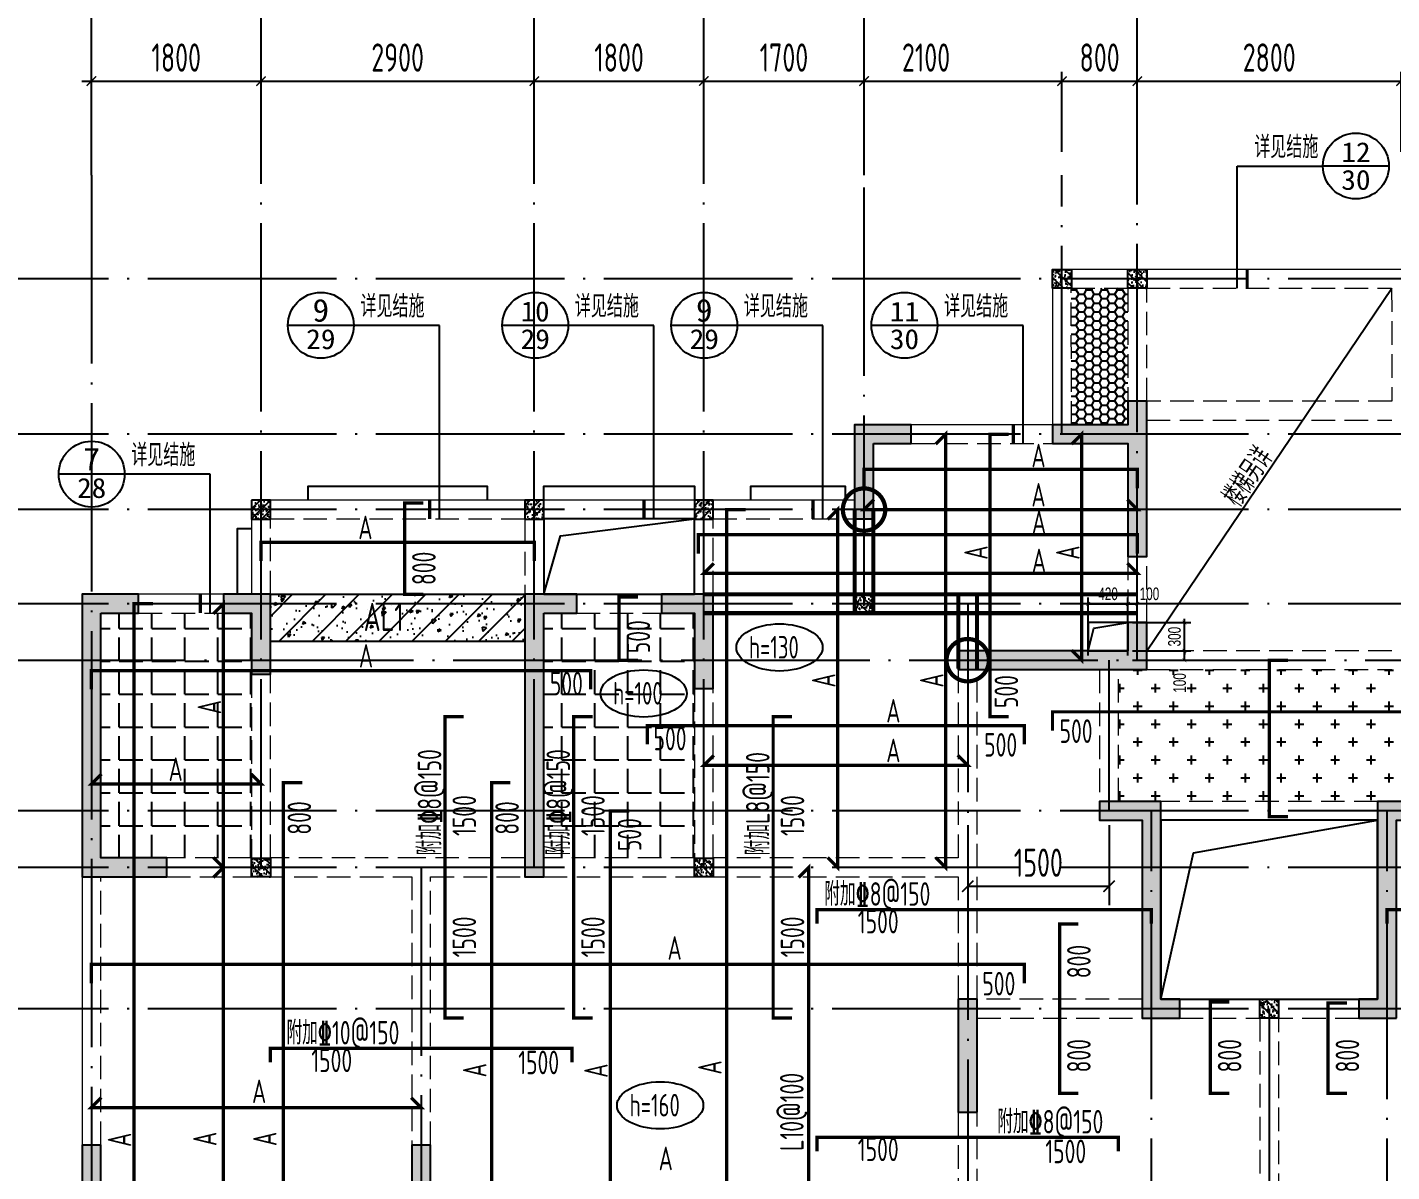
# Model space of a CAD drawing. Extents: x -461650 to 361314, y 245336 to 769729.
# Drawn here: x -11996 to 2484, y 505925 to 518078 of the extents above; entities that cross this region are included whole.
import ezdxf
from ezdxf.enums import TextEntityAlignment as Align

# ---------------------------------------------------------------- set-up
doc = ezdxf.new("R2010")
doc.units = 0
doc.header["$LTSCALE"] = 1000
doc.linetypes.add('DASH', pattern=[0.35, 0.25, -0.1])
doc.linetypes.add('DOTE', pattern=[2.42, 2, -0.2, 0.02, -0.2])
doc.layers.get('0').update_dxf_attribs({"linetype": 'CONTINUOUS'})
doc.layers.get('DEFPOINTS').update_dxf_attribs({"linetype": 'CONTINUOUS'})
doc.layers.add('+公共字体', color=7, linetype='CONTINUOUS', lineweight=20)
for name, color, linetype in [('A-AXIS', 1, 'CONTINUOUS'), ('A-DOTE', 10, 'DOTE'), ('BEAM', 4, 'DASH'), ('DIM_IDEN', 67, 'CONTINUOUS'), ('PUB_TEXT', 2, 'CONTINUOUS'), ('ROOF', 183, 'CONTINUOUS'), ('S-B板填充', 251, 'CONTINUOUS'), ('S-B板标注', 3, 'CONTINUOUS'), ('S-B板配筋', 6, 'CONTINUOUS'), ('S-B板配筋号', 7, 'CONTINUOUS'), ('S-C承台编号', 6, 'CONTINUOUS'), ('S-D洞口', 4, 'CONTINUOUS'), ('S-D洞口标注', 3, 'CONTINUOUS'), ('S-L主梁线', 4, 'DASH'), ('S-Q墙填充', 252, 'CONTINUOUS'), ('S-Q墙实线', 6, 'CONTINUOUS'), ('S-Q墙标注', 3, 'CONTINUOUS'), ('S-Y一般标注', 3, 'CONTINUOUS'), ('S-板正筋', 2, 'CONTINUOUS'), ('S-构造柱', 212, 'CONTINUOUS'), ('TEXT', 2, 'CONTINUOUS'), ('水平筋标注', 7, 'CONTINUOUS'), ('看线', 251, 'CONTINUOUS')]:
    doc.layers.add(name, color=color, linetype=linetype)
doc.layers.add('配箍校核', color=34, linetype='CONTINUOUS', plot=False)
doc.styles.add('_TCH_AXIS', font='COMPLEX', dxfattribs={"bigfont": 'GBCBIG'})
doc.styles.add('_TCH_LABEL', font='simhei.ttf')
doc.styles.add('TSSD_DIMENSION', font='Tssdeng.shx', dxfattribs={"width": 0.7, "bigfont": 'tssdchn.shx'})
doc.styles.add('TSSD_REIN', font='tssdeng.shx', dxfattribs={"width": 0.7, "height": 300, "bigfont": 'tssdchn.shx'})
doc.styles.add('结构文字', font='zstxt.shx', dxfattribs={"width": 0.7, "bigfont": 'zshz.shx'})
doc.dimstyles.new('STRUCK', dxfattribs={"dimtxt": 400, "dimasz": 121, "dimexe": 200, "dimexo": 150, "dimgap": 115, "dimtad": 1, "dimdec": 0, "dimdsep": 46, "dimtxsty": '结构文字', "dimblk": 'ARCHTICK', "dimcen": 400, "dimclrd": 3, "dimclre": 3, "dimclrt": 7, "dimadec": 0, "dimazin": 0, "dimtfac": 1, "dimtdec": 0, "dimtix": 1, "dimtmove": 2, "dimatfit": 3, "dimldrblk": '_DIMX', "dimfxl": 0, "dimtolj": 1, "dimtzin": 0, "dimarcsym": 0})
doc.dimstyles.new('STRUCK30', dxfattribs={"dimscale": 0.33333, "dimtxt": 400, "dimasz": 121, "dimexe": 200, "dimexo": 150, "dimgap": 115, "dimtad": 1, "dimdec": 0, "dimdsep": 46, "dimtxsty": '结构文字', "dimblk": 'ARCHTICK', "dimcen": 400, "dimclrd": 3, "dimclre": 3, "dimclrt": 7, "dimadec": 0, "dimazin": 0, "dimtfac": 1, "dimtdec": 0, "dimtix": 1, "dimtmove": 2, "dimatfit": 3, "dimldrblk": '_DIMX', "dimfxl": 0, "dimtolj": 1, "dimtzin": 0, "dimarcsym": 0})
doc.dimstyles.new('TSSD_100_100', dxfattribs={"dimtxt": 300, "dimasz": 100, "dimexe": 100, "dimexo": 250, "dimgap": 100, "dimtad": 1, "dimdec": 0, "dimzin": 0, "dimdsep": 46, "dimtxsty": 'TSSD_DIMENSION', "dimblk": 'ARCHTICK', "dimcen": 0, "dimdle": 100, "dimclrt": 7, "dimadec": 0, "dimazin": 0, "dimtfac": 1, "dimtdec": 0, "dimtix": 1, "dimtmove": 2, "dimatfit": 3, "dimldrblk": 'ARCHTICK', "dimfxl": 0, "dimtolj": 1, "dimtzin": 0, "dimarcsym": 0})

# ---------------------------------------------------------------- blocks, each defined once
blk = doc.blocks.new('_ArchTick')
at = {"color": 0, "linetype": 'ByBlock', "const_width": 0.15}
blk.add_lwpolyline([(-0.5, -0.5), (0.5, 0.5)], dxfattribs=at)
blk = doc.blocks.new('*D289')
at = {"layer": 'DEFPOINTS', "color": 0}
for p in [(6400, 19250), (4600, 18250), (6400, 18250)]:
    blk.add_point(p, dxfattribs=at)
at = {"layer": 'S-Y一般标注', "color": 0, "lineweight": -2}
for p, q in [((4600, 18500), (4600, 19350)), ((6400, 18500), (6400, 19350)), ((4500, 19250), (6500, 19250))]:
    blk.add_line(p, q, dxfattribs=at)
at = {"layer": 'S-Y一般标注', "color": 0, "lineweight": -2, "xscale": 100, "yscale": 100, "zscale": 100, "rotation": 180}
blk.add_blockref('_ArchTick', (4600, 19250), dxfattribs=at)
at = {"layer": 'S-Y一般标注', "color": 0, "lineweight": -2, "xscale": 100, "yscale": 100, "zscale": 100}
blk.add_blockref('_ArchTick', (6400, 19250), dxfattribs=at)
at = {"layer": 'S-Y一般标注', "color": 7, "insert": (5500, 19500), "char_height": 300, "attachment_point": 5, "style": 'TSSD_DIMENSION'}
blk.add_mtext('\\A1;1800', dxfattribs=at)
blk = doc.blocks.new('*D290')
at = {"layer": 'DEFPOINTS', "color": 0}
for p in [(9300, 19250), (6400, 18250), (9300, 18250)]:
    blk.add_point(p, dxfattribs=at)
at = {"layer": 'S-Y一般标注', "color": 0, "lineweight": -2}
for p, q in [((6400, 18500), (6400, 19350)), ((9300, 18500), (9300, 19350)), ((6300, 19250), (9400, 19250))]:
    blk.add_line(p, q, dxfattribs=at)
at = {"layer": 'S-Y一般标注', "color": 0, "lineweight": -2, "xscale": 100, "yscale": 100, "zscale": 100, "rotation": 180}
blk.add_blockref('_ArchTick', (6400, 19250), dxfattribs=at)
at = {"layer": 'S-Y一般标注', "color": 0, "lineweight": -2, "xscale": 100, "yscale": 100, "zscale": 100}
blk.add_blockref('_ArchTick', (9300, 19250), dxfattribs=at)
at = {"layer": 'S-Y一般标注', "color": 7, "insert": (7850, 19500), "char_height": 300, "attachment_point": 5, "style": 'TSSD_DIMENSION'}
blk.add_mtext('\\A1;2900', dxfattribs=at)
blk = doc.blocks.new('*D291')
at = {"layer": 'DEFPOINTS', "color": 0}
for p in [(11100, 19250), (9300, 18250), (11100, 18250)]:
    blk.add_point(p, dxfattribs=at)
at = {"layer": 'S-Y一般标注', "color": 0, "lineweight": -2}
for p, q in [((9300, 18500), (9300, 19350)), ((11100, 18500), (11100, 19350)), ((9200, 19250), (11200, 19250))]:
    blk.add_line(p, q, dxfattribs=at)
at = {"layer": 'S-Y一般标注', "color": 0, "lineweight": -2, "xscale": 100, "yscale": 100, "zscale": 100, "rotation": 180}
blk.add_blockref('_ArchTick', (9300, 19250), dxfattribs=at)
at = {"layer": 'S-Y一般标注', "color": 0, "lineweight": -2, "xscale": 100, "yscale": 100, "zscale": 100}
blk.add_blockref('_ArchTick', (11100, 19250), dxfattribs=at)
at = {"layer": 'S-Y一般标注', "color": 7, "insert": (10200, 19500), "char_height": 300, "attachment_point": 5, "style": 'TSSD_DIMENSION'}
blk.add_mtext('\\A1;1800', dxfattribs=at)
blk = doc.blocks.new('*D292')
at = {"layer": 'DEFPOINTS', "color": 0}
for p in [(12800, 19250), (11100, 18250), (12800, 18250)]:
    blk.add_point(p, dxfattribs=at)
at = {"layer": 'S-Y一般标注', "color": 0, "lineweight": -2}
for p, q in [((11100, 18500), (11100, 19350)), ((12800, 18500), (12800, 19350)), ((11000, 19250), (12900, 19250))]:
    blk.add_line(p, q, dxfattribs=at)
at = {"layer": 'S-Y一般标注', "color": 0, "lineweight": -2, "xscale": 100, "yscale": 100, "zscale": 100, "rotation": 180}
blk.add_blockref('_ArchTick', (11100, 19250), dxfattribs=at)
at = {"layer": 'S-Y一般标注', "color": 0, "lineweight": -2, "xscale": 100, "yscale": 100, "zscale": 100}
blk.add_blockref('_ArchTick', (12800, 19250), dxfattribs=at)
at = {"layer": 'S-Y一般标注', "color": 7, "insert": (11950, 19500), "char_height": 300, "attachment_point": 5, "style": 'TSSD_DIMENSION'}
blk.add_mtext('\\A1;1700', dxfattribs=at)
blk = doc.blocks.new('*D293')
at = {"layer": 'DEFPOINTS', "color": 0}
for p in [(14900, 19250), (12800, 18250), (14900, 18250)]:
    blk.add_point(p, dxfattribs=at)
at = {"layer": 'S-Y一般标注', "color": 0, "lineweight": -2}
for p, q in [((12800, 18500), (12800, 19350)), ((14900, 18500), (14900, 19350)), ((12700, 19250), (15000, 19250))]:
    blk.add_line(p, q, dxfattribs=at)
at = {"layer": 'S-Y一般标注', "color": 0, "lineweight": -2, "xscale": 100, "yscale": 100, "zscale": 100, "rotation": 180}
blk.add_blockref('_ArchTick', (12800, 19250), dxfattribs=at)
at = {"layer": 'S-Y一般标注', "color": 0, "lineweight": -2, "xscale": 100, "yscale": 100, "zscale": 100}
blk.add_blockref('_ArchTick', (14900, 19250), dxfattribs=at)
at = {"layer": 'S-Y一般标注', "color": 7, "insert": (13458, 19500), "char_height": 300, "attachment_point": 5, "style": 'TSSD_DIMENSION'}
blk.add_mtext('\\A1;2100', dxfattribs=at)
blk = doc.blocks.new('*D294')
at = {"layer": 'DEFPOINTS', "color": 0}
for p in [(18500, 19250), (15700, 18250), (18500, 18250)]:
    blk.add_point(p, dxfattribs=at)
at = {"layer": 'S-Y一般标注', "color": 0, "lineweight": -2}
for p, q in [((15700, 18500), (15700, 19350)), ((18500, 18500), (18500, 19350)), ((15600, 19250), (18600, 19250))]:
    blk.add_line(p, q, dxfattribs=at)
at = {"layer": 'S-Y一般标注', "color": 0, "lineweight": -2, "xscale": 100, "yscale": 100, "zscale": 100, "rotation": 180}
blk.add_blockref('_ArchTick', (15700, 19250), dxfattribs=at)
at = {"layer": 'S-Y一般标注', "color": 0, "lineweight": -2, "xscale": 100, "yscale": 100, "zscale": 100}
blk.add_blockref('_ArchTick', (18500, 19250), dxfattribs=at)
at = {"layer": 'S-Y一般标注', "color": 7, "insert": (17100, 19500), "char_height": 300, "attachment_point": 5, "style": 'TSSD_DIMENSION'}
blk.add_mtext('\\A1;2800', dxfattribs=at)
blk = doc.blocks.new('*D311')
at = {"layer": 'DEFPOINTS', "color": 0}
for p in [(54600, 20050), (4600, 18250), (54600, 18250)]:
    blk.add_point(p, dxfattribs=at)
at = {"layer": 'S-Y一般标注', "color": 0, "lineweight": -2}
for p, q in [((4600, 18500), (4600, 20150)), ((54600, 18500), (54600, 20150)), ((4500, 20050), (54700, 20050))]:
    blk.add_line(p, q, dxfattribs=at)
at = {"layer": 'S-Y一般标注', "color": 0, "lineweight": -2, "xscale": 100, "yscale": 100, "zscale": 100, "rotation": 180}
blk.add_blockref('_ArchTick', (4600, 20050), dxfattribs=at)
at = {"layer": 'S-Y一般标注', "color": 0, "lineweight": -2, "xscale": 100, "yscale": 100, "zscale": 100}
blk.add_blockref('_ArchTick', (54600, 20050), dxfattribs=at)
at = {"layer": 'S-Y一般标注', "color": 7, "insert": (29600, 20300), "char_height": 300, "attachment_point": 5, "style": 'TSSD_DIMENSION'}
blk.add_mtext('\\A1;50000', dxfattribs=at)
blk = doc.blocks.new('*D322')
at = {"layer": 'DEFPOINTS', "color": 0}
for p in [(15700, 19250), (14900, 18250), (15700, 18250)]:
    blk.add_point(p, dxfattribs=at)
at = {"layer": 'S-Y一般标注', "color": 0, "lineweight": -2}
for p, q in [((14900, 18500), (14900, 19350)), ((15700, 18500), (15700, 19350)), ((14800, 19250), (15800, 19250))]:
    blk.add_line(p, q, dxfattribs=at)
at = {"layer": 'S-Y一般标注', "color": 0, "lineweight": -2, "xscale": 100, "yscale": 100, "zscale": 100, "rotation": 180}
blk.add_blockref('_ArchTick', (14900, 19250), dxfattribs=at)
at = {"layer": 'S-Y一般标注', "color": 0, "lineweight": -2, "xscale": 100, "yscale": 100, "zscale": 100}
blk.add_blockref('_ArchTick', (15700, 19250), dxfattribs=at)
at = {"layer": 'S-Y一般标注', "color": 7, "insert": (15300, 19500), "char_height": 300, "attachment_point": 5, "style": 'TSSD_DIMENSION'}
blk.add_mtext('\\A1;800', dxfattribs=at)
blk = doc.blocks.new('20210729.03504727')
at = {"layer": '看线', "color": 202, "ltscale": 0.5}
for points in [[(1800, 10800), (1800, 10950), (3700, 10950), (3700, 10800)], [(4300, 10800), (4300, 10950), (5900, 10950), (5900, 10800)], [(6500, 10800), (6500, 10950), (7500, 10950), (7500, 10800)], [(1050, 9800), (1050, 10500), (1200, 10500)]]:
    blk.add_lwpolyline(points, dxfattribs=at)
blk = doc.blocks.new('*D2936')
at = {"layer": 'DEFPOINTS', "color": 0}
for p in [(-316, 511757), (284, 511757), (-316, 511457)]:
    blk.add_point(p, dxfattribs=at)
at = {"layer": 'S-D洞口标注', "color": 3, "lineweight": -2}
for p, q in [((-266, 511757), (351, 511757)), ((284, 511757), (284, 511797)), ((284, 511457), (284, 511757)), ((-266, 511457), (351, 511457)), ((284, 511457), (284, 511416))]:
    blk.add_line(p, q, dxfattribs=at)
at = {"layer": 'S-D洞口标注', "color": 3, "lineweight": -2, "xscale": 40.33293, "yscale": 40.33293, "zscale": 40.33293}
for p, rotation in [((284, 511757), 270), ((284, 511457), 90)]:
    blk.add_blockref('_ArchTick', p, dxfattribs=dict(at, rotation=rotation))
at = {"layer": 'S-D洞口标注', "color": 7, "insert": (179, 511607), "char_height": 133.3, "attachment_point": 5, "rotation": 90, "style": '结构文字'}
blk.add_mtext('\\A1;300', dxfattribs=at)
blk = doc.blocks.new('_DIMX')
blk.add_line((-150, 0), (150, 0))
at = {"const_width": 50}
blk.add_lwpolyline([(-70, -70), (70, 70)], dxfattribs=at)
blk = doc.blocks.new('*D2937')
at = {"layer": 'DEFPOINTS', "color": 0}
for p in [(-316, 511956), (-736, 511356), (-316, 511357)]:
    blk.add_point(p, dxfattribs=at)
at = {"layer": 'S-D洞口标注', "color": 3, "lineweight": -2}
for p, q in [((-736, 511406), (-736, 512023)), ((-736, 511956), (-316, 511956)), ((-316, 511407), (-316, 512023))]:
    blk.add_line(p, q, dxfattribs=at)
at = {"layer": 'S-D洞口标注', "color": 3, "lineweight": -2, "xscale": 40.33293, "yscale": 40.33293, "zscale": 40.33293, "rotation": 180}
blk.add_blockref('_ArchTick', (-736, 511956), dxfattribs=at)
at = {"layer": 'S-D洞口标注', "color": 3, "lineweight": -2, "xscale": 40.33293, "yscale": 40.33293, "zscale": 40.33293}
blk.add_blockref('_ArchTick', (-316, 511956), dxfattribs=at)
at = {"layer": 'S-D洞口标注', "color": 7, "insert": (-526, 512061), "char_height": 133.3, "attachment_point": 5, "style": '结构文字'}
blk.add_mtext('\\A1;420', dxfattribs=at)
blk = doc.blocks.new('*D2938')
at = {"layer": 'DEFPOINTS', "color": 0}
for p in [(-216, 511956), (-316, 511357), (-216, 511357)]:
    blk.add_point(p, dxfattribs=at)
at = {"layer": 'S-D洞口标注', "color": 3, "lineweight": -2}
for p, q in [((-316, 511407), (-316, 512023)), ((-316, 511956), (-216, 511956)), ((-216, 511407), (-216, 512023))]:
    blk.add_line(p, q, dxfattribs=at)
at = {"layer": 'S-D洞口标注', "color": 3, "lineweight": -2, "xscale": 40.33293, "yscale": 40.33293, "zscale": 40.33293, "rotation": 180}
blk.add_blockref('_ArchTick', (-316, 511956), dxfattribs=at)
at = {"layer": 'S-D洞口标注', "color": 3, "lineweight": -2, "xscale": 40.33293, "yscale": 40.33293, "zscale": 40.33293}
blk.add_blockref('_ArchTick', (-216, 511956), dxfattribs=at)
at = {"layer": 'S-D洞口标注', "color": 7, "insert": (-87, 512061), "char_height": 133.3, "attachment_point": 5, "style": '结构文字'}
blk.add_mtext('\\A1;100', dxfattribs=at)
blk = doc.blocks.new('*D2939')
at = {"layer": 'DEFPOINTS', "color": 0}
for p in [(-316, 511457), (284, 511457), (-316, 511357)]:
    blk.add_point(p, dxfattribs=at)
at = {"layer": 'S-D洞口标注', "color": 3, "lineweight": -2}
for p, q in [((-266, 511457), (351, 511457)), ((284, 511357), (284, 511457)), ((-266, 511357), (351, 511357))]:
    blk.add_line(p, q, dxfattribs=at)
at = {"layer": 'S-D洞口标注', "color": 3, "lineweight": -2, "xscale": 40.33293, "yscale": 40.33293, "zscale": 40.33293}
for p, rotation in [((284, 511457), 90), ((284, 511357), 270)]:
    blk.add_blockref('_ArchTick', p, dxfattribs=dict(at, rotation=rotation))
at = {"layer": 'S-D洞口标注', "color": 7, "insert": (234, 511115), "char_height": 133.3, "attachment_point": 5, "rotation": 90, "style": '结构文字'}
blk.add_mtext('\\A1;100', dxfattribs=at)
blk = doc.blocks.new('20210803.22403995')
at = {"layer": '+公共字体', "color": 2, "const_width": 45}
for points in [[(-856038, -168387, 1), (-856038, -167937, 1), (-856038, -168387, -1)], [(-854938, -169986, 1), (-854938, -169536, 1), (-854938, -169986, -1)]]:
    blk.add_lwpolyline(points, format="xyb", dxfattribs=at)
blk = doc.blocks.new('20210807.15312446')
at = {"layer": 'S-Q墙填充'}
h = blk.add_hatch(color=252, dxfattribs=at)
h.dxf.hatch_style = 1
h.paths.add_polyline_path([(72216, 67840), (72216, 68190), (72016, 68190), (72016, 67940), (71216, 67940), (71216, 67740), (72016, 67740), (72016, 66540), (72216, 66540)])
h = blk.add_hatch(color=252, dxfattribs=at)
h.dxf.hatch_style = 1
h.paths.add_polyline_path([(69316, 67740), (69716, 67740), (69716, 67940), (69116, 67940), (69116, 66940), (69316, 66940)])
h = blk.add_hatch(color=252, dxfattribs=at)
h.dxf.hatch_style = 1
h.paths.add_polyline_path([(61116, 65940), (61516, 65940), (61516, 66140), (60916, 66140), (60916, 63140), (61816, 63140), (61816, 63340), (61116, 63340)])
h = blk.add_hatch(color=252, dxfattribs=at)
h.dxf.hatch_style = 1
h.paths.add_polyline_path([(62916, 66140), (62416, 66140), (62416, 65940), (62716, 65940), (62716, 65290), (62916, 65290)])
h = blk.add_hatch(color=252, dxfattribs=at)
h.dxf.hatch_style = 1
h.paths.add_polyline_path([(65816, 65940), (66166, 65940), (66166, 66140), (65616, 66140), (65616, 63140), (65816, 63140)])
h = blk.add_hatch(color=252, dxfattribs=at)
h.dxf.hatch_style = 1
h.paths.add_polyline_path([(67616, 66140), (67066, 66140), (67066, 65940), (67416, 65940), (67416, 65140), (67616, 65140)])
h = blk.add_hatch(color=252, dxfattribs=at)
h.dxf.hatch_style = 1
h.paths.add_polyline_path([(72216, 65340), (72216, 65840), (72016, 65840), (72016, 65540), (71816, 65540), (70216, 65540), (70216, 65340), (71816, 65340)])
h = blk.add_hatch(color=252, dxfattribs=at)
h.dxf.hatch_style = 1
h.paths.add_polyline_path([(72366, 61840), (72366, 63940), (71716, 63940), (71716, 63740), (72166, 63740), (72166, 61640), (72566, 61640), (72566, 61840)])
h = blk.add_hatch(color=252, dxfattribs=at)
h.dxf.hatch_style = 1
h.paths.add_polyline_path([(74866, 61640), (74866, 63740), (75316, 63740), (75316, 63940), (74666, 63940), (74666, 61840), (74466, 61840), (74466, 61640)])
h = blk.add_hatch(color=252, dxfattribs=at)
h.dxf.hatch_style = 1
h.paths.add_polyline_path([(70416, 60640), (70416, 61840), (70216, 61840), (70216, 60640)])
h = blk.add_hatch(color=252, dxfattribs=at)
h.dxf.hatch_style = 1
h.paths.add_polyline_path([(61116, 58640), (61116, 60290), (60916, 60290), (60916, 58640)])
h = blk.add_hatch(color=252, dxfattribs=at)
h.dxf.hatch_style = 1
h.paths.add_polyline_path([(64616, 60290), (64416, 60290), (64416, 58840), (63716, 58840), (63616, 58840), (63616, 58640), (63716, 58640), (64616, 58640)])
at = {"layer": 'S-D洞口', "color": 5}
for points in [[(65816, 66140), (67416, 66140), (67416, 66940), (65816, 66940), (65816, 66140), (65993, 66762), (67416, 66940)], [(72366, 61840), (74666, 61840), (74666, 63740), (72366, 63740), (72366, 61840), (72712, 63393), (74666, 63740)]]:
    blk.add_lwpolyline(points, dxfattribs=at)
at = {"layer": 'S-L主梁线', "linetype": 'ByBlock', "lineweight": 18}
for p, q in [((72116, 69590), (71215, 69589)), ((71215, 69589), (71216, 67940)), ((74915, 69590), (72116, 69590)), ((71216, 67940), (69716, 67940)), ((62716, 67140), (62716, 66140)), ((65716, 67140), (62716, 67140)), ((67516, 67140), (65716, 67140)), ((69116, 67140), (67516, 67140)), ((65816, 66940), (67416, 66940)), ((65816, 66140), (65816, 66940)), ((67416, 66940), (67416, 66140)), ((62416, 66140), (61516, 66140)), ((67066, 66140), (66166, 66140)), ((72366, 63740), (74666, 63740)), ((60916, 63140), (60916, 60290)), ((73516, 61840), (72566, 61840)), ((74466, 61840), (73516, 61840))]:
    blk.add_line(p, q, dxfattribs=at)
at = {"layer": 'S-L主梁线', "linetype": 'DASH', "lineweight": 18}
for p, q in [((71415, 69389), (72016, 69390)), ((71416, 67940), (71415, 69389)), ((72016, 69390), (72016, 68190)), ((72216, 69390), (74815, 69390)), ((72216, 68190), (72216, 69390)), ((74815, 69390), (74816, 68190)), ((74816, 68190), (72216, 68190)), ((72216, 67990), (74816, 67990)), ((69716, 67740), (71216, 67740)), ((62916, 66940), (65616, 66940)), ((62916, 66140), (62916, 66940)), ((65616, 66940), (65616, 66140)), ((67616, 66940), (69116, 66940)), ((67616, 66140), (67616, 66940)), ((72016, 66540), (72016, 65840)), ((72216, 65840), (72216, 66540)), ((61516, 65940), (62416, 65940)), ((66166, 65940), (67066, 65940)), ((74816, 65540), (72216, 65540)), ((70216, 65340), (70216, 63340)), ((70416, 63240), (70416, 65340)), ((71716, 65340), (71716, 63940)), ((71916, 63940), (71916, 65340)), ((72216, 65340), (74816, 65340)), ((62716, 65290), (62716, 63340)), ((62916, 63340), (62916, 65290)), ((67416, 65140), (67416, 63340)), ((67616, 63340), (67616, 65140)), ((74666, 63940), (72366, 63940)), ((62716, 63340), (61816, 63340)), ((64516, 63340), (62916, 63340)), ((65616, 63340), (64516, 63340)), ((67416, 63340), (65816, 63340)), ((70216, 63340), (67616, 63340)), ((61116, 60290), (61116, 63140)), ((61816, 63140), (62816, 63140)), ((62816, 63140), (64416, 63140)), ((64416, 63140), (64416, 60290)), ((64616, 63140), (65616, 63140)), ((64616, 60290), (64616, 63140)), ((65816, 63140), (67516, 63140)), ((67516, 63140), (70216, 63140)), ((70216, 63140), (70216, 61840)), ((70416, 61840), (70416, 63240)), ((72166, 61840), (70416, 61840)), ((70416, 61640), (72166, 61640)), ((72566, 61640), (73516, 61640)), ((73416, 61640), (73416, 57640)), ((73516, 61640), (74466, 61640)), ((73616, 57640), (73616, 61640)), ((70216, 60640), (70216, 59090)), ((70416, 59090), (70416, 60640))]:
    blk.add_line(p, q, dxfattribs=at)
at = {"layer": 'S-Q墙实线'}
for points in [[(72216, 67840), (72216, 68190), (72016, 68190), (72016, 67940), (71216, 67940), (71216, 67740), (72016, 67740), (72016, 66540), (72216, 66540), (72216, 67840)], [(63716, 58840), (63616, 58840), (63616, 58640), (63716, 58640), (64616, 58640), (64616, 60290), (64416, 60290), (64416, 58840), (63716, 58840)]]:
    blk.add_lwpolyline(points, dxfattribs=at)
for points in [[(69316, 67740), (69716, 67740), (69716, 67940), (69116, 67940), (69116, 66940), (69316, 66940)], [(61116, 65940), (61516, 65940), (61516, 66140), (60916, 66140), (60916, 63140), (61816, 63140), (61816, 63340), (61116, 63340)], [(62916, 66140), (62416, 66140), (62416, 65940), (62716, 65940), (62716, 65290), (62916, 65290)], [(65816, 65940), (66166, 65940), (66166, 66140), (65616, 66140), (65616, 63140), (65816, 63140)], [(67616, 66140), (67066, 66140), (67066, 65940), (67416, 65940), (67416, 65140), (67616, 65140)], [(72216, 65340), (72216, 65840), (72016, 65840), (72016, 65540), (71816, 65540), (70216, 65540), (70216, 65340), (71816, 65340)], [(72366, 61840), (72366, 63940), (71716, 63940), (71716, 63740), (72166, 63740), (72166, 61640), (72566, 61640), (72566, 61840)], [(74866, 61640), (74866, 63740), (75316, 63740), (75316, 63940), (74666, 63940), (74666, 61840), (74466, 61840), (74466, 61640)], [(70416, 60640), (70416, 61840), (70216, 61840), (70216, 60640)], [(61116, 58640), (61116, 60290), (60916, 60290), (60916, 58640)]]:
    blk.add_lwpolyline(points, close=True, dxfattribs=at)
blk = doc.blocks.new('20210730.02141516')
at = {"layer": 'S-构造柱'}
h = blk.add_hatch(dxfattribs=at)
h.set_pattern_fill('ARMORED', color=256, scale=15, angle=-90, style=0)
h.set_pattern_definition([(320, (-154189.41, 3278673.45), (-9.4128202, -107.5890274), [11.25, -123.75]), (265, (-154189.41, 3278673.45), (112.82882, 20.8127), [9, -99]), (10.4514, (-154190.19, 3278664.49), (103.4159313, -86.7764073), [9.5610285, -105.1713168]), (316.1842, (-154159.41, 3278673.45), (-24.827852, -160.0861573), [16.875, -185.625]), (6.6356, (-154161.48, 3278660.11), (146.117681, -140.199406), [14.341543, -157.75695]), (261.1842, (-154159.41, 3278673.45), (146.11779, -140.199292), [13.5, -148.5]), (291, (-154166.91, 3278658.45), (-60.3928336, -89.5360578), [11.25, -123.75]), (236, (-154166.91, 3278658.45), (108.7725068, -36.4972998), [9, -99]), (341.4514, (-154171.94, 3278650.99), (48.3795745, -126.0333943), [9.5610285, -105.1713168]), (307.5, (-154189.41, 3278673.454), (49.93407807, -1.8239783), [0, -97.8, 0, -100.5, 0, -99.375]), (277.5, (-154189.41, 3278673.454), (59.1617568, -39.4604306), [0, -57.3, 0, -95.55, 0, -37.875]), (237.5, (-154189.41, 3278706.904), (-3.38323076, -80.07336543), [0, -37.5, 0, -117, 0, -155.25]), (227.5, (-154189.41, 3278721.904), (15.0157473, -87.4779254), [0, -48.75, 0, -77.7, 0, -110.25]), (315, (-154189.41, 3278673.454), (53.0330086, 53.0330086), [])])
h.paths.add_polyline_path([(200, 200), (200, 0), (0, 0), (0, 200)])
blk.add_lwpolyline([(200, 200), (200, 0), (0, 0), (0, 200)], close=True, dxfattribs=at)
blk = doc.blocks.new('20210809.18285270')
at = {"layer": 'ROOF', "rotation": 359.9999999538236}
for p in [(10300, 12550), (11100, 12550), (8200, 9100)]:
    blk.add_blockref('20210730.02141516', p, dxfattribs=at)
at = {"layer": 'ROOF', "xscale": -1}
for p in [(2000, 10100), (4900, 10100), (6700, 10100)]:
    blk.add_blockref('20210730.02141516', p, dxfattribs=at)
at = {"layer": 'ROOF'}
for p in [(1800, 6300), (6500, 6300), (12500, 4800)]:
    blk.add_blockref('20210730.02141516', p, dxfattribs=at)
blk = doc.blocks.new('*D431')
at = {"layer": 'DEFPOINTS', "color": 0}
for p in [(-205458, -4859), (-203959, -4859), (-203959, -5659)]:
    blk.add_point(p, dxfattribs=at)
at = {"layer": 'S-Q墙标注', "color": 3, "lineweight": -2}
for p, q in [((-205458, -5009), (-205458, -5859)), ((-203959, -5009), (-203959, -5859)), ((-205458, -5659), (-203959, -5659))]:
    blk.add_line(p, q, dxfattribs=at)
at = {"layer": 'S-Q墙标注', "color": 3, "lineweight": -2, "xscale": 121, "yscale": 121, "zscale": 121, "rotation": 180}
blk.add_blockref('_ArchTick', (-205458, -5659), dxfattribs=at)
at = {"layer": 'S-Q墙标注', "color": 3, "lineweight": -2, "xscale": 121, "yscale": 121, "zscale": 121}
blk.add_blockref('_ArchTick', (-203959, -5659), dxfattribs=at)
at = {"layer": 'S-Q墙标注', "color": 7, "insert": (-204709, -5409), "char_height": 300, "attachment_point": 5, "style": 'TSSD_REIN'}
blk.add_mtext('\\A1;1500', dxfattribs=at)
blk = doc.blocks.new('20210810.07360379')
at = {"layer": 'DIM_IDEN'}
for p, q in [((12508, 15853), (13417, 15853)), ((12508, 14555), (12508, 15853)), ((14117, 15853), (13417, 15853)), ((3132, 14161), (2432, 14161)), ((4041, 14161), (3132, 14161)), ((4041, 12105), (4041, 14161)), ((5407, 14161), (4707, 14161)), ((6316, 14161), (5407, 14161)), ((6316, 12105), (6316, 14161)), ((7201, 14161), (6501, 14161)), ((8110, 14161), (7201, 14161)), ((8110, 12105), (8110, 14161)), ((9326, 14161), (8626, 14161)), ((10235, 14161), (9326, 14161)), ((10235, 12905), (10235, 14161)), ((700, 12581), (0, 12581)), ((1609, 12581), (700, 12581)), ((1609, 11105), (1609, 12581))]:
    blk.add_line(p, q, dxfattribs=at)
at = {"layer": 'DIM_IDEN', "const_width": 35}
for points in [[(12613, 14555), (12613, 14755)], [(10130, 12905), (10130, 13105)], [(3936, 12105), (3936, 12305)], [(6211, 12105), (6211, 12305)], [(8005, 12105), (8005, 12305)], [(1504, 11105), (1504, 11305)]]:
    blk.add_lwpolyline(points, dxfattribs=at)
at = {"layer": 'DIM_IDEN'}
for centre in [(13767, 15853), (2782, 14161), (5057, 14161), (6851, 14161), (8976, 14161), (350, 12581)]:
    blk.add_circle(centre, 350, dxfattribs=at)
at = {"layer": 'PUB_TEXT', "style": '_TCH_AXIS'}
for p in [(12688, 15936), (3202, 14245), (5477, 14245), (7271, 14245), (9396, 14245), (770, 12665)]:
    blk.add_text('详见结施', height=236.3, dxfattribs=at).set_placement(p)
at = {"layer": 'PUB_TEXT', "style": '_TCH_LABEL'}
for s, height, width, p, p2 in [('12', 211.6, 1.022989, (13612, 15894), (13923, 15894)), ('30', 212, 1.017143, (13612, 15600), (13922, 15600)), ('9', 242, 1.011364, (2694, 14200), (2870, 14200)), ('10', 213.8, 0.988889, (4905, 14202), (5209, 14202)), ('9', 242, 1.011364, (6763, 14200), (6939, 14200)), ('11', 210.8, 1.034884, (8819, 14202), (9133, 14202)), ('29', 211.6, 1.022989, (2626, 13909), (2938, 13909)), ('29', 211.6, 1.022989, (4902, 13909), (5213, 13909)), ('29', 211.6, 1.022989, (6696, 13909), (7007, 13909)), ('30', 212, 1.017143, (8821, 13909), (9131, 13909)), ('7', 241, 1.053254, (259, 12620), (441, 12620)), ('28', 212.3, 1.011364, (196, 12328), (504, 12328))]:
    blk.add_text(s, height=height, dxfattribs=dict(at, width=width)).set_placement(p, p2, align=Align.FIT)
blk = doc.blocks.new('20210726.16395156')
at = {"layer": 'A-AXIS'}
for p, q in [((4600, 18249.9), (4600, 21049.9)), ((6400, 18249.9), (6400, 21049.9)), ((9300, 18249.9), (9300, 21049.9)), ((11100, 18249.9), (11100, 21049.9)), ((12800, 18249.9), (12800, 21049.9)), ((15700, 18249.9), (15700, 21049.9))]:
    blk.add_line(p, q, dxfattribs=at)
at = {"layer": 'A-DOTE'}
for p, q in [((4600, 18249.9), (4600, 3600)), ((6400, 10900), (6400, 18249.9)), ((9300, 10900), (9300, 18249.9)), ((11100, 10900), (11100, 18249.9)), ((12800, 13700), (12800, 18249.9)), ((14900, 15500), (14900, 18249.9)), ((15700, 13100.3), (15700, 18249.9)), ((55600, 17150), (3600, 17150)), ((55600, 15500), (3600, 15500)), ((55600, 14700), (3600, 14700)), ((55600, 13700), (3600, 13700)), ((13900.2, 13700), (13900, 3600)), ((3600, 13100.3), (55600, 13100.3)), ((15400, 11500), (15400, 13100)), ((55600, 11500), (3600, 11500)), ((15850, 3600), (15850, 11500)), ((18350, 3600), (18350, 11500)), ((55600, 10900), (3600, 10900)), ((8100, 10900), (8100, 3600)), ((55600, 9400), (3600, 9400)), ((17100, 9400), (17100, 3600))]:
    blk.add_line(p, q, dxfattribs=at)
at = {"layer": 'S-Y一般标注'}
for base, p1, p2, picture, middle in [((54600, 20049.9), (4600, 18249.9), (54600, 18249.9), '*D311', (29600, 20299.9)), ((6400, 19249.9), (4600, 18249.9), (6400, 18249.9), '*D289', (5500, 19499.9)), ((9300, 19249.9), (6400, 18249.9), (9300, 18249.9), '*D290', (7850, 19499.9)), ((11100, 19249.9), (9300, 18249.9), (11100, 18249.9), '*D291', (10200, 19499.9)), ((12800, 19249.9), (11100, 18249.9), (12800, 18249.9), '*D292', (11950, 19499.9)), ((15700, 19249.9), (14900, 18249.9), (15700, 18249.9), '*D322', (15300, 19499.9)), ((18500, 19249.9), (15700, 18249.9), (18500, 18249.9), '*D294', (17100, 19499.9))]:
    dim = blk.add_linear_dim(base=base, p1=p1, p2=p2, dimstyle='TSSD_100_100', dxfattribs=at)
    dim.commit()
    dim.dimension.update_dxf_attribs({"geometry": picture, "text_midpoint": middle})
dim = blk.add_linear_dim(base=(14900, 19249.9), p1=(12800, 18249.9), p2=(14900, 18249.9), dimstyle='TSSD_100_100', dxfattribs=at)
dim.commit()
dim.dimension.update_dxf_attribs({"geometry": '*D293', "text_midpoint": (13458.1, 19499.9), "dimtype": 160})
blk = doc.blocks.new('20210810.19092027')
at = {"layer": 'S-Q墙标注'}
dim = blk.add_linear_dim(base=(96017.8, 61274), p1=(94518, 62074), p2=(96017.8, 62074), dimstyle='STRUCK', override={"dimtxt": 300, "dimgap": 100, "dimtxsty": 'TSSD_REIN'}, dxfattribs=at)
dim.commit()
dim.dimension.update_dxf_attribs({"geometry": '*D431', "text_midpoint": (95267.9, 61524), "insert": (299976.5, 66933)})

msp = doc.modelspace()

# ---------------------------------------------------------------- hatches: boundary and pattern name
at = {"layer": 'BEAM', "linetype": 'ByBlock'}
h = msp.add_hatch(dxfattribs=at)
h.set_pattern_fill('ARMORED', color=252, scale=50, angle=180, style=0)
h.set_pattern_definition([(230, (-227186.93, 2425977.57), (-358.63009, 31.376067), [37.5, -412.5]), (175, (-227186.93, 2425977.57), (69.37567, -376.09607), [30, -330]), (280.4514, (-227216.8, 2425980.2), (-289.25469, -344.71977), [31.870095, -350.571056]), (226.1842, (-227186.93, 2425877.57), (-533.62052, 82.75951), [56.25, -618.75]), (276.6356, (-227231.4, 2425884.47), (-467.33135, -487.05894), [47.80514, -525.8565]), (171.1842, (-227186.9, 2425877.57), (-467.33097, -487.0593), [45, -495]), (201, (-227236.93, 2425902.57), (-298.453526, 201.309445), [37.5, -412.5]), (146, (-227236.93, 2425902.57), (-121.657666, -362.57502), [30, -330]), (251.4514, (-227261.8, 2425919.34), (-420.111314, -161.26525), [31.870095, -350.571056]), (217.5, (-227186.93, 2425977.57), (-6.079928, -166.446927), [0, -326, 0, -335, 0, -331.25]), (187.5, (-227186.93, 2425977.57), (-131.534769, -197.205856), [0, -191, 0, -318.5, 0, -126.25]), (147.5, (-227075.43, 2425977.57), (-266.911218, 11.277436), [0, -125, 0, -390, 0, -517.5]), (137.5, (-227025.43, 2425977.57), (-291.593085, -50.05249), [0, -162.5, 0, -259, 0, -367.5]), (225, (-227186.93, 2425977.57), (176.776695, -176.776695), [])])
h.paths.add_polyline_path([(-6715.8, 511556.27), (-9415.79, 511556.27), (-9415.79, 512056.27), (-6715.8, 512056.27)])
at = {"layer": 'S-B板填充', "linetype": 'ByBlock'}
h = msp.add_hatch(dxfattribs=at)
h.set_pattern_fill('HONEY', color=252, scale=17.142857, style=0)
h.set_pattern_definition([(0, (54762.814, 331269.72), (81.642857, 47.136514), [54.42857, -108.857143]), (120, (54762.814, 331269.72), (-81.642847, 47.136531), [54.42857, -108.857143]), (60, (54762.814, 331269.72), (1e-05, 94.273045), [-108.857143, 54.42857])])
h.paths.add_polyline_path([(-915.95, 513856.26), (-315.81, 513856.26), (-315.81, 515306.12), (-915.95, 515306.12)])
at = {"layer": 'S-B板填充'}
h = msp.add_hatch(dxfattribs=at)
h.set_pattern_fill('ANGLE', color=252, scale=50, style=0)
h.set_pattern_definition([(0, (86418.14, 363612.4), (0, 349.25), [254, -95.25]), (90, (86418.14, 363612.4), (-349.25, 2e-14), [254, -95.25])])
h.paths.add_polyline_path([(-11215.81, 511856.26), (-9615.79, 511856.26), (-9615.79, 509256.26), (-11215.81, 509256.26)])
h = msp.add_hatch(dxfattribs=at)
h.set_pattern_fill('ANGLE', color=252, scale=50, style=0)
h.set_pattern_definition([(0, (91118.13, 363612.4), (0, 349.25), [254, -95.25]), (90, (91118.13, 363612.4), (-349.25, 2e-14), [254, -95.25])])
h.paths.add_polyline_path([(-6515.81, 511856.26), (-4915.79, 511856.26), (-4915.79, 509256.26), (-6515.81, 509256.26)])
h = msp.add_hatch(dxfattribs=at)
h.set_pattern_fill('CROSS', color=252, scale=30, style=0)
h.set_pattern_definition([(0, (86418.14, 363612.39), (190.5, 190.5), [95.25, -285.75]), (90, (86465.76, 363564.76), (-190.5, 190.5), [95.25, -285.75])])
h.paths.add_polyline_path([(-415.87, 511256.53), (2784.07, 511256.53), (2784.07, 509856.26), (-415.87, 509856.26)])

# ---------------------------------------------------------------- linework, layer by layer
at = {"layer": 'BEAM', "linetype": 'ByBlock'}
msp.add_lwpolyline([(-6715.8, 511556.27), (-9415.79, 511556.27), (-9415.79, 512056.27), (-6715.8, 512056.27)], close=True, dxfattribs=at)
at = {"layer": 'S-B板标注'}
for centre in [(-4013.12, 511492.17), (-5454.85, 511003.42), (-5279.21, 506629.21)]:
    msp.add_ellipse(centre, major_axis=(-457.33, 0), ratio=0.54724159, dxfattribs=at)
at = {"layer": 'S-B板配筋', "lineweight": 35, "const_width": 35}
for points in [[(-2355.86, 509262.32), (-2249.79, 509156.26), (-2249.79, 513756.26), (-2355.86, 513650.19)], [(-1580.61, 510756.53), (-1780.61, 510756.53), (-1780.61, 513756.26), (-1580.61, 513756.26)], [(-911.65, 511462.59), (-805.58, 511356.52), (-805.58, 513756.26), (-911.65, 513650.19)], [(-3115.82, 513182.64), (-3115.82, 513382.64), (-215.82, 513382.64), (-215.82, 513182.64)], [(-7791.9, 512056.26), (-7991.9, 512056.26), (-7991.9, 513026.26), (-7791.9, 513026.26)], [(-3009.75, 513062.32), (-3115.82, 512956.25), (-215.82, 512956.25), (-321.88, 513062.32)], [(-4372.75, 502856.42), (-4572.75, 502856.42), (-4572.75, 512956.26), (-4372.75, 512956.26)], [(-3502.64, 509262.32), (-3396.57, 509156.26), (-3396.57, 512956.25), (-3502.64, 512850.19)], [(-9515.81, 512409.71), (-9515.81, 512609.71), (-6615.81, 512609.73), (-6615.81, 512409.73)], [(-4875.79, 512489.61), (-4875.79, 512689.61), (-215.8, 512689.61), (-215.8, 512489.61)], [(-4709.74, 512385.63), (-4815.8, 512279.56), (-215.82, 512279.55), (-321.88, 512385.62)], [(-5515.79, 511356.26), (-5715.79, 511356.26), (-5715.79, 512026.26), (-5515.79, 512026.26)], [(-10663.2, 504656.26), (-10863.2, 504656.26), (-10863.2, 511956.25), (-10663.2, 511956.25)], [(-10021.79, 509262.32), (-9915.72, 509156.26), (-9915.72, 511956.25), (-10021.79, 511850.19)], [(1384.2, 509696.26), (1184.2, 509696.26), (1184.2, 511356.53), (1384.2, 511356.53)], [(-11315.82, 511045.91), (-11315.82, 511245.91), (-6015.79, 511245.91), (-6015.79, 511045.91)], [(-7363.47, 507556.26), (-7563.47, 507556.26), (-7563.47, 510756.26), (-7363.47, 510756.26)], [(-5997.53, 507556.26), (-6197.53, 507556.26), (-6197.53, 510756.26), (-5997.53, 510756.26)], [(-3880.18, 507556.26), (-4080.18, 507556.26), (-4080.18, 510756.26), (-3880.18, 510756.26)], [(-1115.87, 510608.22), (-1115.87, 510808.22), (3484.07, 510808.22), (3484.07, 510608.22)], [(-5415.79, 510462.65), (-5415.79, 510662.65), (-1415.8, 510662.66), (-1415.8, 510462.66)], [(-4709.74, 510347.88), (-4815.81, 510241.81), (-2015.64, 510241.81), (-2121.7, 510347.88)], [(-11209.74, 510148.17), (-11315.8, 510042.11), (-9515.8, 510042.11), (-9621.87, 510148.17)], [(-9078.87, 504656.25), (-9278.87, 504656.25), (-9278.87, 510056.26), (-9078.87, 510056.26)], [(-6868.12, 502856.42), (-7068.12, 502856.42), (-7068.12, 510056.26), (-6868.12, 510056.26)], [(-5608.46, 502856.42), (-5808.46, 502856.42), (-5808.46, 509756.26), (-5608.46, 509756.26)], [(-10021.79, 504762.32), (-9915.72, 504656.26), (-9915.72, 509156.26), (-10021.79, 509050.19)], [(-3810.17, 502962.49), (-3704.1, 502856.42), (-3704.1, 509156.26), (-3810.17, 509050.19)], [(-3615.8, 508558.59), (-3615.8, 508708.59), (-65.8, 508708.59), (-65.8, 508558.59)], [(5984.22, 508558.59), (5984.22, 508708.59), (2434.22, 508708.59), (2434.22, 508558.59)], [(-840.8, 506756.26), (-1040.8, 506756.26), (-1040.8, 508556.26), (-840.8, 508556.26)], [(-1415.79, 507926.6), (-1415.79, 508126.6), (-11315.8, 508126.6), (-11315.8, 507926.6)], [(759.2, 506756.26), (559.2, 506756.26), (559.2, 507726.26), (759.2, 507726.26)], [(2009.2, 506756.26), (1809.2, 506756.26), (1809.2, 507716.26), (2009.2, 507716.26)], [(-9415.8, 507085.19), (-9415.8, 507235.19), (-6215.8, 507235.19), (-6215.8, 507085.19)], [(-11209.74, 506711.86), (-11315.8, 506605.79), (-7815.8, 506605.79), (-7921.87, 506711.86)], [(-3615.71, 506140.29), (-3615.71, 506290.29), (-415.71, 506290.29), (-415.71, 506140.29)]]:
    msp.add_lwpolyline(points, dxfattribs=at)
at = {"layer": 'S-B板配筋号', "color": 1}
msp.add_lwpolyline([(-115.81, 511456.53), (2483.71, 515306.26)], dxfattribs=at)
at = {"layer": 'S-D洞口', "color": 5}
for points in [[(-6515.8, 512056.26), (-4915.79, 512056.26), (-4915.79, 512856.26), (-6515.8, 512856.26), (-6515.8, 512056.26), (-6338.02, 512678.48), (-4915.79, 512856.26)], [(-735.81, 511456.53), (-315.81, 511456.53), (-315.81, 511756.53), (-735.81, 511756.53), (-735.81, 511456.53), (-677.47, 511698.19), (-315.81, 511756.53)], [(34.19, 507756.26), (2334.19, 507756.26), (2334.19, 509656.26), (34.19, 509656.26), (34.19, 507756.26), (381.02, 509309.43), (2334.19, 509656.26)]]:
    msp.add_lwpolyline(points, dxfattribs=at)
at = {"layer": 'S-板正筋', "color": 5, "linetype": 'DASH', "const_width": 42.86}
for points in [[(-3215.81, 512956.25), (-3215.81, 511856.26)], [(-3015.81, 512956.26), (-3015.81, 511856.26)], [(-215.79, 512056.25), (-4815.81, 512056.25)], [(-2115.8, 511265.81), (-2115.8, 512056.26)], [(-1915.79, 511265.81), (-1915.79, 512056.25)], [(-215.79, 511856.25), (-4815.81, 511856.25)]]:
    msp.add_lwpolyline(points, dxfattribs=at)

# ---------------------------------------------------------------- block references
msp.add_blockref('20210729.03504727', (-10815.83, 502256.26))
at = {"layer": 'A-DOTE'}
msp.add_blockref('20210726.16395156', (-15915.8, 498256.21), dxfattribs=at)
at = {"layer": 'PUB_TEXT'}
msp.add_blockref('20210810.07360379', (-11662.89, 500751.63), dxfattribs=at)
at = {"layer": 'S-C承台编号'}
msp.add_blockref('20210803.22403995', (852922.33, 681117.79), dxfattribs=at)
at = {"layer": 'S-Q墙填充'}
msp.add_blockref('20210807.15312446', (-72331.45, 445916.71), dxfattribs=at)
at = {"layer": '水平筋标注'}
msp.add_blockref('20210810.19092027', (-96533.64, 447682.26), dxfattribs=at)
at = {"layer": '配箍校核'}
msp.add_blockref('20210809.18285270', (-11415.82, 502756.09), dxfattribs=at)

# ---------------------------------------------------------------- texts
at = {"layer": 'S-B板标注', "color": 7, "style": 'TSSD_REIN', "width": 0.7}
for s, p in [('h=130', (-4337.81, 511374.03)), ('h=100', (-5779.53, 510885.27)), ('h=160', (-5603.9, 506511.07))]:
    msp.add_text(s, height=240, dxfattribs=at).set_placement(p)
at = {"layer": 'S-B板配筋号', "color": 1, "style": 'TSSD_REIN', "width": 0.7}
for s, p in [('A', (-1339.33, 513405.06)), ('A', (-1339.33, 512988.11)), ('A', (-1334.52, 512701.1)), ('A', (-8483.04, 512641.58)), ('A', (-1334.52, 512291.05)), ('A', (-8476.64, 511277.77)), ('A', (-2880.21, 510694.51)), ('A', (-2880.21, 510273.67)), ('A', (-10496.53, 510073.96)), ('附加%%1328@150', (-3538.16, 508749.15)), ('A', (-5201.09, 508176)), ('附加%%13210@150', (-9245.26, 507275.75)), ('A', (-9610.79, 506654.14)), ('附加%%1328@150', (-1702.66, 506330.85)), ('A', (-5295.31, 505940.88))]:
    msp.add_text(s, height=250, dxfattribs=at).set_placement(p)
for s, rotation, p in [('楼梯另详', 55.970982, (873.89, 512962.65)), ('A', 449.999992, (-1803.23, 512423.93)), ('A', 449.999992, (-828.2, 512423.93)), ('A', 449.999992, (-3419.19, 511066.81)), ('A', 449.999992, (-2272.41, 511066.81)), ('A', 449.999992, (-9938.34, 510782.62)), ('附加L8@150', 449.999992, (-4118.8, 509285.39)), ('附加%%1328@150', 449.999992, (-7602.09, 509285.39)), ('附加%%1328@150', 449.999992, (-6236.15, 509285.39)), ('A', 89.999992, (-7122.47, 506926.99)), ('A', 89.999992, (-5836.21, 506922.41)), ('A', 89.999992, (-4627.11, 506956.76)), ('L10@100', 449.999992, (-3757.21, 506145.93)), ('A', 449.999992, (-10892.66, 506187.95)), ('A', 449.999992, (-9986.63, 506197.37)), ('A', 449.999992, (-9349.78, 506197.36))]:
    msp.add_text(s, height=250, rotation=rotation, dxfattribs=at).set_placement(p)
at = {"layer": 'S-B板配筋号', "style": 'TSSD_REIN', "width": 0.7}
for s, rotation, p in [('800', 449.999992, (-7911.9, 512331.74)), ('500', 449.999992, (-5635.79, 511606.26)), ('500', 449.999992, (-1730.54, 511023.74)), ('1500', 449.999992, (-7483.47, 509706.26)), ('1500', 449.999992, (-6117.53, 509706.26)), ('1500', 449.999992, (-4000.18, 509706.26)), ('800', 89.999992, (-9233.54, 509681.1)), ('800', 89.999992, (-7029.08, 509681.1)), ('500', 89.999992, (-5728.46, 509504.53)), ('1500', 449.999992, (-7483.47, 508417.81)), ('1500', 449.999992, (-6117.53, 508417.81)), ('1500', 449.999992, (-4000.18, 508417.81)), ('800', 449.999992, (-960.8, 508156.26)), ('800', 449.999992, (-960.8, 507156.26)), ('800', 449.999992, (639.2, 507156.26)), ('800', 449.999992, (1889.2, 507156.26))]:
    msp.add_text(s, height=250, rotation=rotation, dxfattribs=at).set_placement(p, align=Align.TOP_CENTER)
for s, p in [('500', (-6274.83, 511233.13)), ('500', (-865.87, 510728.22)), ('500', (-5174.83, 510649.87)), ('500', (-1665.8, 510582.66)), ('1500', (-2965.47, 508705.56)), ('500', (-1685.19, 508046.6)), ('1500', (-8765.47, 507232.16)), ('1500', (-6569.2, 507209.87)), ('1500', (-2965.37, 506287.26)), ('1500', (-975.4, 506264.96))]:
    msp.add_text(s, height=250, dxfattribs=at).set_placement(p, align=Align.TOP_CENTER)
at = {"layer": 'TEXT', "color": 1, "style": 'TSSD_REIN', "width": 0.7}
msp.add_text('AL1', height=300, dxfattribs=at).set_placement((-8001.13, 511665.66, 0), align=Align.RIGHT)

# ---------------------------------------------------------------- dimensions: what is measured, and where the dimension line sits
at = {"layer": 'S-D洞口标注'}
dim = msp.add_linear_dim(base=(-315.81, 511955.93), p1=(-735.81, 511355.93), p2=(-315.81, 511356.53), dimstyle='STRUCK30', dxfattribs=at)
dim.commit()
dim.dimension.update_dxf_attribs({"geometry": '*D2937', "text_midpoint": (-525.81, 512060.92)})
dim = msp.add_linear_dim(base=(-215.82, 511955.93), p1=(-315.81, 511356.53), p2=(-215.82, 511356.53), dimstyle='STRUCK30', dxfattribs=at)
dim.commit()
dim.dimension.update_dxf_attribs({"geometry": '*D2938', "text_midpoint": (-86.93, 512060.92), "dimtype": 160})
dim = msp.add_linear_dim(base=(284.19, 511756.53), p1=(-315.81, 511456.53), p2=(-315.81, 511756.53), angle=90, dimstyle='STRUCK30', dxfattribs=at)
dim.commit()
dim.dimension.update_dxf_attribs({"geometry": '*D2936', "text_midpoint": (179.19, 511606.53)})
dim = msp.add_linear_dim(base=(284.19, 511456.53), p1=(-315.81, 511356.53), p2=(-315.81, 511456.53), angle=90, dimstyle='STRUCK30', dxfattribs=at)
dim.commit()
dim.dimension.update_dxf_attribs({"geometry": '*D2939', "text_midpoint": (234.19, 511114.6), "dimtype": 160})

doc.saveas('drawing.dxf')
